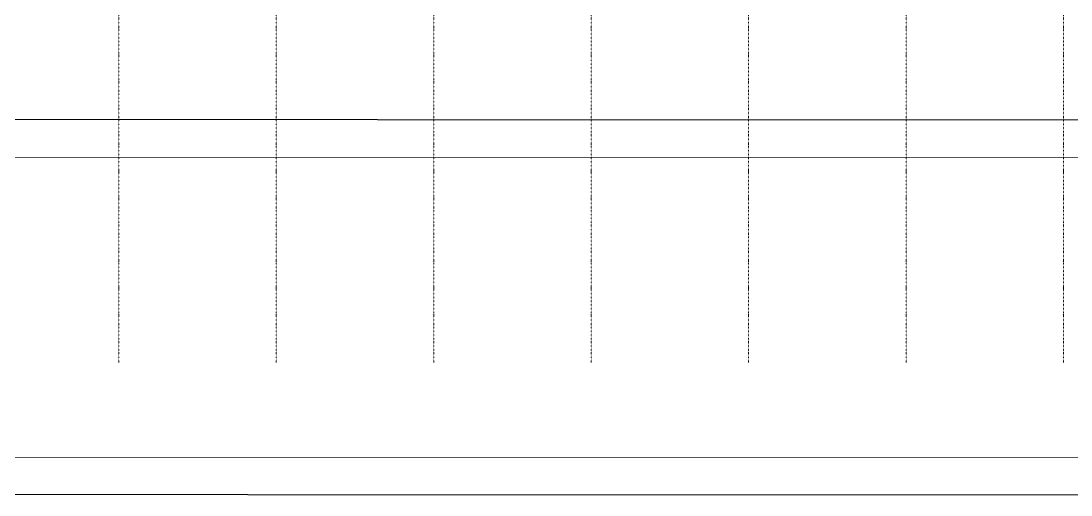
# Model space of a CAD drawing. Extents: x -76427 to 292734, y -42117 to 131250.
# Drawn here: x 187982 to 244000, y -36068 to -10791 of the extents above; entities that cross this region are included whole.
import ezdxf

# ---------------------------------------------------------------- set-up
doc = ezdxf.new("R2010")
doc.units = 0
doc.header["$LTSCALE"] = 10
for name, pattern in [('H12PL1$0$CENTERK4', [0.3582, 0.3333, -0.0083, 0.0083, -0.0083]), ('H12PL1$0$JJP_三點線', [0.9, 0.3, -0.15, 0, -0.15, 0, -0.15, 0, -0.15]), ('XFM7P10ICA$0$H12PL1$0$JJP_三點線', [0.9, 0.3, -0.15, 0, -0.15, 0, -0.15, 0, -0.15])]:
    doc.linetypes.add(name, pattern=pattern)
for name, color, linetype in [('H12PL1$0$L10_14_DOURO', 252, 'Continuous'), ('H12PL1$0$L10_14_SIKICHI', 252, 'Continuous'), ('H12PL1$0$S-GRID', 252, 'Continuous'), ('XFM7P10ICA$0$H12PL1$0$S-GRID', 252, 'Continuous')]:
    doc.layers.add(name, color=color, linetype=linetype)

# ---------------------------------------------------------------- blocks, each defined once
blk = doc.blocks.new('XFM7P10ICA$0$H12PL1')
at = {"layer": 'XFM7P10ICA$0$H12PL1$0$S-GRID', "linetype": 'XFM7P10ICA$0$H12PL1$0$JJP_三點線', "lineweight": 0}
for p, q in [((193200, 128250), (193200, -28000)), ((201600, 128250), (201600, -28000)), ((210000, 128250), (210000, -28000)), ((218400, 128250), (218400, -28000)), ((226800, 128250), (226800, -28000)), ((235200, 128250), (235200, -28000)), ((243600, 128250), (243600, -28000)), ((193200, -28000), (193200, -29000)), ((201600, -28000), (201600, -29000)), ((210000, -28000), (210000, -29000)), ((218400, -28000), (218400, -29000)), ((226800, -28000), (226800, -29000)), ((235200, -28000), (235200, -29000)), ((243600, -28000), (243600, -29000))]:
    blk.add_line(p, q, dxfattribs=at)
blk = doc.blocks.new('XFM7P10ICA')
blk.add_blockref('XFM7P10ICA$0$H12PL1', (0, 0))
blk = doc.blocks.new('H12PL1')
at = {"layer": 'H12PL1$0$L10_14_DOURO', "lineweight": 0}
for p, q in [((263350.86, -18066.2), (-720.36, -18001.66)), ((270987.98, -34068.07), (182239.32, -34046.38))]:
    blk.add_line(p, q, dxfattribs=at)
at = {"layer": 'H12PL1$0$L10_14_SIKICHI', "linetype": 'H12PL1$0$CENTERK4', "lineweight": 0}
for p, q in [((263351.35, -16066.2), (-23200, -15996.16)), ((263351.35, -16066.2), (-14000, -15998.41)), ((270987.49, -36068.07), (182238.83, -36046.38))]:
    blk.add_line(p, q, dxfattribs=at)
at = {"layer": 'H12PL1$0$S-GRID', "linetype": 'H12PL1$0$JJP_三點線', "lineweight": 0}
for p, q in [((193200, 128250), (193200, -28000)), ((201600, 128250), (201600, -28000)), ((210000, 128250), (210000, -28000)), ((218400, 128250), (218400, -28000)), ((226800, 128250), (226800, -28000)), ((235200, 128250), (235200, -28000)), ((243600, 128250), (243600, -28000)), ((193200, -28000), (193200, -29000)), ((201600, -28000), (201600, -29000)), ((210000, -28000), (210000, -29000)), ((218400, -28000), (218400, -29000)), ((226800, -28000), (226800, -29000)), ((235200, -28000), (235200, -29000)), ((243600, -28000), (243600, -29000))]:
    blk.add_line(p, q, dxfattribs=at)

msp = doc.modelspace()

# ---------------------------------------------------------------- block references
msp.add_blockref('XFM7P10ICA', (0, 0))

# ---------------------------------------------------------------- next in the draw order: block references
msp.add_blockref('H12PL1', (0, 0))

doc.saveas('drawing.dxf')
